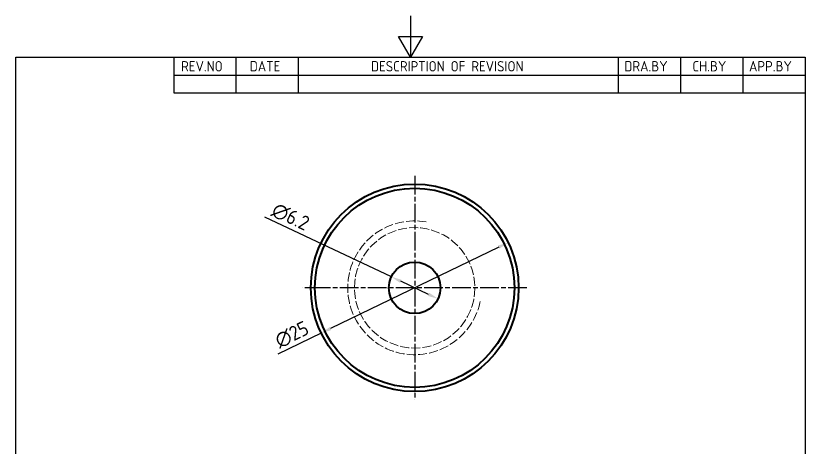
# Model space of a CAD drawing. Header units: millimetres. Extents: x 0 to 105, y 0 to 149.
# Drawn here: x 5 to 100, y 96.4 to 148.5 of the extents above; entities that cross this region are included whole.
import ezdxf

# ---------------------------------------------------------------- set-up
doc = ezdxf.new("R2010")
doc.units = ezdxf.units.MM
doc.header["$LTSCALE"] = 0.5
doc.linetypes.add('CHAIN', pattern=[0.35429999999999995, 0.2362, -0.0295, 0.0591, -0.0295])
doc.linetypes.add('DASHED', pattern=[0.2067, 0.1654, -0.0413])
doc.layers.get('0').update_dxf_attribs({"color": 3, "lineweight": 25})
for name, color, linetype, lineweight in [('가려진 것(ISO)', 2, 'DASHED', 18), ('가시적인 것(ISO)', 3, 'Continuous', 40), ('경계(ISO)', 7, 'Continuous', 25), ('기호(ISO)', 5, 'Continuous', 25), ('중심 표식(ISO)', 1, 'Continuous', 25), ('치수(ISO)', 2, 'Continuous', 25)]:
    doc.layers.add(name, color=color, linetype=linetype, lineweight=lineweight)
doc.styles.add('ISO Proportiona M2B', font='isocp.shx')
doc.styles.add('치수 텍스트_PSTEK_POSCO', font='isocp.shx')
doc.dimstyles.new('치수_PSTEK_POSCO', dxfattribs={"dimscale": 0.5, "dimtxt": 3.5, "dimasz": 2.5, "dimexe": 2, "dimexo": 2.5, "dimgap": 1, "dimtad": 1, "dimrnd": 1e-08, "dimdsep": 46, "dimtxsty": '치수 텍스트_PSTEK_POSCO', "dimcen": 0.09, "dimdle": 10, "dimclrd": 7, "dimclre": 7, "dimclrt": 2, "dimadec": 1, "dimazin": 2, "dimtfac": 1, "dimtmove": 0, "dimatfit": 3, "dimfxl": 0, "dimtolj": 1, "dimlwd": -1, "dimlwe": -1, "dimarcsym": 0})

# ---------------------------------------------------------------- blocks, each defined once
blk = doc.blocks.new('경계 Default Border')
at = {"layer": '경계(ISO)', "flags": 128}
for points in [[(105, 297.0000076293945), (105, 287.0000076293945), (102.1132469177246, 292.0000076293945), (107.8867530822754, 292.0000076293945), (105, 287.0000076293945)], [(10, 10), (10, 287.0000076293945), (200, 287.0000076293945), (200, 10), (10, 10)]]:
    blk.add_lwpolyline(points, dxfattribs=at)
blk = doc.blocks.new('*D29')
at = {"layer": 'Defpoints', "color": 0, "transparency": 16777216}
for p in [(64.25010175100331, 121.1843424596588), (41.75403276422643, 110.2789823031956)]:
    blk.add_point(p, dxfattribs=at)
at = {"layer": '치수(ISO)', "color": 7, "transparency": 16777216}
for p, q in [((63.12529830166446, 120.6390744518357), (42.87883621356527, 110.8242503110188)), ((41.75403276422643, 110.2789823031956), (36.51470965914692, 107.7391294306535))]:
    blk.add_line(p, q, dxfattribs=at)
for points in [[(63.03442030036061, 120.8265416933921), (63.21617630296832, 120.4516072102792), (64.25010175100331, 121.1843424596588)], [(42.78795821226142, 111.0117175525753), (42.96971421486913, 110.6367830694623), (41.75403276422643, 110.2789823031956)]]:
    blk.add_solid(points, dxfattribs=at)
at = {"layer": '치수(ISO)', "color": 2, "transparency": 16777216, "insert": (36.36476109492158, 109.1946754206568), "char_height": 1.75, "attachment_point": 4, "rotation": 25.862593637266272, "style": '치수 텍스트_PSTEK_POSCO'}
blk.add_mtext('\\A1;∅25', dxfattribs=at)
blk = doc.blocks.new('*D30')
at = {"layer": 'Defpoints', "color": 0, "transparency": 16777216}
for p in [(50.19763272059438, 117.0527024745231), (55.8065017946354, 114.4106222883316)]:
    blk.add_point(p, dxfattribs=at)
at = {"layer": '치수(ISO)', "color": 7, "transparency": 16777216}
for p, q in [((50.19763272059438, 117.0527024745231), (34.9522673232488, 124.2340927540714)), ((54.67568141680455, 114.943299745225), (51.32845309842524, 116.5200250176297))]:
    blk.add_line(p, q, dxfattribs=at)
for points in [[(51.41723267457414, 116.7084950806015), (51.23967352227633, 116.3315549546579), (50.19763272059438, 117.0527024745231)], [(54.76446099295346, 115.1317698081969), (54.58690184065564, 114.7548296822532), (55.8065017946354, 114.4106222883316)]]:
    blk.add_solid(points, dxfattribs=at)
at = {"layer": '치수(ISO)', "color": 2, "transparency": 16777216, "insert": (35.99061407740093, 125.2650800086335), "char_height": 1.75, "attachment_point": 4, "rotation": 334.7770324647372, "style": '치수 텍스트_PSTEK_POSCO'}
blk.add_mtext('\\A1;∅6.2', dxfattribs=at)

msp = doc.modelspace()

# ---------------------------------------------------------------- linework, layer by layer
at = {"layer": '가려진 것(ISO)', "ltscale": 12.96368503570557}
msp.add_circle((53.00206725761488, 115.7316623814263), 7.250000000000001, dxfattribs=at)
at = {"layer": '가려진 것(ISO)', "ltscale": 13.12850952148438}
msp.add_arc((53.00206725761488, 115.7316623814209), 8.062, 80.00000000000198, 349.9999999999509, dxfattribs=at)
at = {"layer": '가시적인 것(ISO)'}
for centre, radius in [((53.00206725761488, 115.7316623814273), 12.5), ((53.00206725761488, 115.7316623814274), 12), ((53.00206725761488, 115.7316623814274), 3.100000000000003)]:
    msp.add_circle(centre, radius, dxfattribs=at)
at = {"layer": '기호(ISO)'}
for p, q in [((24, 143.5000038146973), (100, 143.5000038146973)), ((24, 143.5000038146973), (24, 141.3600038146973)), ((31.5, 143.5000038146973), (31.5, 141.3600038146973)), ((39, 143.5000038146973), (39, 141.3600038146973)), ((77.5, 143.5000038146973), (77.5, 141.3600038146973)), ((85, 143.5000038146973), (85, 141.3600038146973)), ((92.5, 143.5000038146973), (92.5, 141.3600038146973)), ((100, 143.5000038146973), (100, 141.3600038146973)), ((24, 141.3600038146973), (100, 141.3600038146973)), ((24, 141.3600038146973), (24, 139.2200038146973)), ((31.5, 141.3600038146973), (31.5, 139.2200038146973)), ((39, 141.3600038146973), (39, 139.2200038146973)), ((77.5, 141.3600038146973), (77.5, 139.2200038146973)), ((85, 141.3600038146973), (85, 139.2200038146973)), ((92.5, 141.3600038146973), (92.5, 139.2200038146973)), ((100, 141.3600038146973), (100, 139.2200038146973)), ((24, 139.2200038146973), (100, 139.2200038146973))]:
    msp.add_line(p, q, dxfattribs=at)
at = {"layer": '중심 표식(ISO)', "linetype": 'CHAIN', "ltscale": 19.05165100097656}
for p, q in [((53.00206725761488, 129.2316623814272), (53.00206725761488, 102.2316623814273)), ((66.50206725761487, 115.7316623814273), (39.50206725761488, 115.7316623814273))]:
    msp.add_line(p, q, dxfattribs=at)

# ---------------------------------------------------------------- block references
at = {"xscale": 0.5, "yscale": 0.5, "zscale": 0.5}
msp.add_blockref('경계 Default Border', (0, 0), dxfattribs=at)

# ---------------------------------------------------------------- texts
at = {"layer": '기호(ISO)', "color": 2, "char_height": 1.25, "attachment_point": 7, "style": 'ISO Proportiona M2B'}
for s, insert in [('REV.NO', (24.8935581841154, 141.7915950251697)), ('DATE', (33.15711588641833, 141.7915950251697)), ('DESCRIPTION OF REVISION', (47.75351021668148, 141.7915950251697)), ('DRA.BY', (78.23786697766016, 141.7915950251697)), ('CH.BY', (86.43214575430582, 141.7915950251697)), ('APP.BY', (93.23886698022017, 141.7915950251697))]:
    msp.add_mtext(s, dxfattribs=dict(at, insert=insert))

# ---------------------------------------------------------------- dimensions: what is measured, and where the dimension line sits
at = {"layer": '치수(ISO)', "color": 7}
for p1, p2, picture, middle in [((55.8065017946354, 114.4106222883316), (50.19763272059438, 117.0527024745231), '*D30', (37.2727574850694, 123.1410165923949)), ((64.25010175100331, 121.1843424596588), (41.75403276422643, 110.2789823031956), '*D29', (38.57196948701726, 108.736421863013))]:
    dim = msp.add_diameter_dim_2p(p1=p1, p2=p2, dimstyle='치수_PSTEK_POSCO', override={"dimdec": 2, "dimlfac": 1.000000000000001, "dimtp": 0, "dimtm": -0, "dimtdec": 2, "dimatfit": 2}, dxfattribs=at)
    dim.commit()
    dim.dimension.update_dxf_attribs({"geometry": picture, "text_midpoint": middle, "dimtype": 163})

doc.saveas('drawing.dxf')
